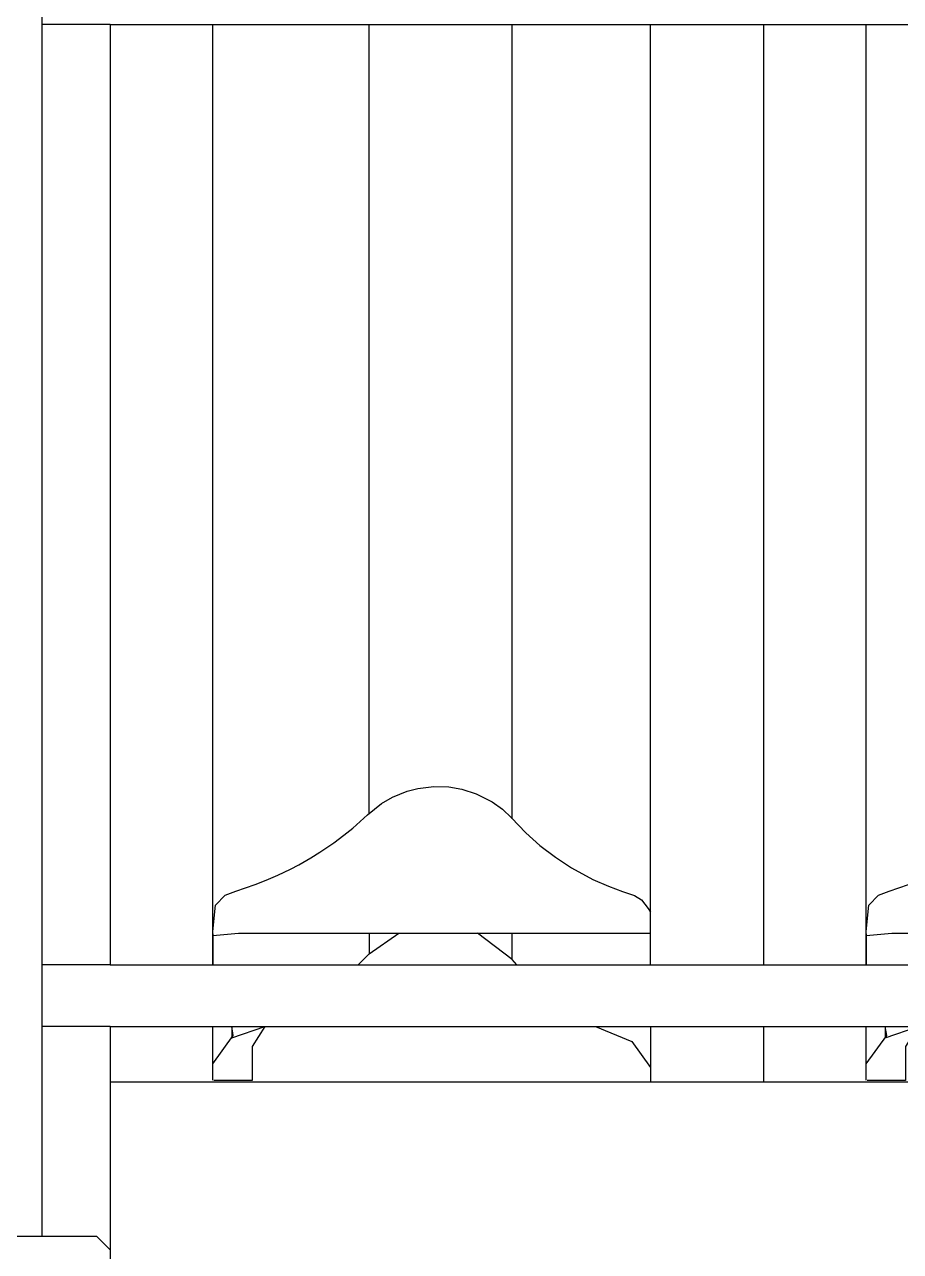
# Model space of a CAD drawing. Header units: inches. Extents: x 0 to 533, y 0 to 406.
# Drawn here: x 177.88 to 193.96, y 155.66 to 178.17 of the extents above; entities that cross this region are included whole.
import ezdxf

# ---------------------------------------------------------------- set-up
doc = ezdxf.new("R2010")
doc.units = ezdxf.units.IN
doc.header["$MEASUREMENT"] = 0
doc.layers.add('UnFound-2', color=7, linetype='Continuous')

# ---------------------------------------------------------------- blocks, each defined once
blk = doc.blocks.new('P1INLETSV')
for p, q in [((47.024, 35.002), (47.024, -22.96)), ((48.28, -13.563), (47.024, -13.563)), ((48.28, -13.563), (48.28, -30.82)), ((47.024, -22.936), (47.024, -35.801)), ((48.28, -30.82), (47.024, -30.82)), ((48.28, -31.95), (47.024, -31.95)), ((48.28, -31.95), (48.28, -36.051)), ((39.487, -35.801), (48.029, -35.801)), ((48.029, -35.801), (48.28, -36.051)), ((48.28, -36.051), (48.28, -36.877))]:
    blk.add_line(p, q)
at = {"layer": 'UnFound-2', "color": 7, "lineweight": 9}
blk.add_lwpolyline([(47.024, -22.96, 0.00241, 0.00241, 0), (47.024, -22.936, 0.00241, 0.00241, 0)], format="xyseb", dxfattribs=at)
blk = doc.blocks.new('30inter')
for p, q in [((0, 19.404), (12, 19.404)), ((0, 19.404), (0, 2.146)), ((1.884, 2.146), (1.884, 19.404)), ((4.757, 4.925), (4.757, 19.404)), ((7.382, 4.829), (7.382, 19.404)), ((9.924, 2.146), (9.924, 19.404)), ((12, 19.404), (12, 2.146)), ((5.649, 5.386), (5.946, 5.42)), ((5.946, 5.42), (6.224, 5.412)), ((6.224, 5.412), (6.459, 5.371)), ((4.982, 5.107), (5.184, 5.224)), ((5.184, 5.224), (5.458, 5.335)), ((5.458, 5.335), (5.649, 5.386)), ((6.459, 5.371), (6.723, 5.288)), ((6.723, 5.288), (7.018, 5.138)), ((4.73, 4.899), (4.982, 5.107)), ((7.018, 5.138), (7.205, 5.001)), ((7.205, 5.001), (7.37, 4.843)), ((4.458, 4.657), (4.73, 4.899)), ((7.37, 4.843), (7.633, 4.569)), ((4.108, 4.384), (4.293, 4.524)), ((4.293, 4.524), (4.458, 4.657)), ((7.633, 4.569), (7.89, 4.34)), ((3.851, 4.212), (4.108, 4.384)), ((7.89, 4.34), (8.181, 4.12)), ((3.467, 3.984), (3.687, 4.109)), ((3.687, 4.109), (3.851, 4.212)), ((8.181, 4.12), (8.473, 3.929)), ((3.082, 3.793), (3.312, 3.903)), ((3.312, 3.903), (3.467, 3.984)), ((8.473, 3.929), (8.867, 3.716)), ((2.31, 3.5), (2.665, 3.619)), ((2.665, 3.619), (2.866, 3.7)), ((2.866, 3.7), (3.082, 3.793)), ((8.867, 3.716), (9.154, 3.59)), ((1.937, 3.241), (2.114, 3.425)), ((2.114, 3.425), (2.31, 3.5)), ((9.154, 3.59), (9.41, 3.493)), ((9.41, 3.493), (9.629, 3.421)), ((9.629, 3.421), (9.761, 3.339)), ((1.884, 2.761), (1.937, 3.241)), ((9.761, 3.339), (9.884, 3.181)), ((9.884, 3.181), (9.924, 3.112)), ((1.884, 2.683), (2.357, 2.731)), ((1.884, 2.715), (1.884, 2.146)), ((2.357, 2.731), (9.34, 2.731)), ((4.757, 2.731), (4.757, 2.349)), ((4.757, 2.348), (5.302, 2.731)), ((7.382, 2.245), (6.746, 2.731)), ((7.382, 2.245), (7.382, 2.731)), ((9.34, 2.731), (9.924, 2.731)), ((4.553, 2.147), (4.757, 2.349)), ((4.553, 2.146), (4.757, 2.348)), ((0, 2.146), (12, 2.146)), ((7.467, 2.147), (7.382, 2.246)), ((7.467, 2.146), (7.382, 2.245)), ((0, 1.016), (12, 1.016)), ((0, 1.016), (0, 0)), ((1.884, 0.027), (1.884, 1.016)), ((2.263, 0.847), (2.235, 1.016)), ((2.235, 1.016), (2.235, 0.809)), ((2.235, 0.809), (2.84, 1.016)), ((2.84, 1.016), (2.607, 0.65)), ((8.917, 1.016), (9.579, 0.742)), ((9.924, 1.016), (9.924, 0)), ((12, 1.016), (12, 0)), ((1.884, 0.331), (2.263, 0.847)), ((9.579, 0.742), (9.923, 0.265)), ((2.607, 0.65), (2.607, 0.021)), ((0, 0), (12, 0)), ((2.607, 0.021), (1.904, 0.021))]:
    blk.add_line(p, q)

msp = doc.modelspace()

# ---------------------------------------------------------------- block references
for name, p in [('P1INLETSV', (131.16649, 191.73671)), ('30inter', (179.44683, 158.77027)), ('30inter', (191.44683, 158.77027))]:
    msp.add_blockref(name, p)

doc.saveas('drawing.dxf')
